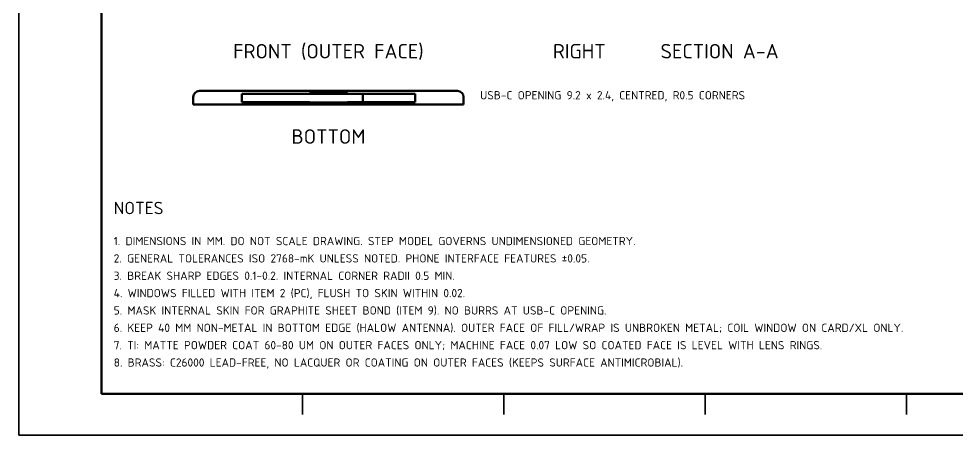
# Model space of a CAD drawing. Header units: millimetres. Extents: x 0 to 420, y 0 to 297.
# Drawn here: x 0 to 227.3, y 0 to 100.8 of the extents above; entities that cross this region are included whole.
import ezdxf
from ezdxf.enums import TextEntityAlignment as Align

# ---------------------------------------------------------------- set-up
doc = ezdxf.new("R2010")
doc.units = ezdxf.units.MM
doc.header["$LTSCALE"] = 0.4
for name, color, linetype, lineweight in [('BORDER', 7, 'CONTINUOUS', 70), ('OUTLINE', 7, 'CONTINUOUS', 50), ('TEXT', 7, 'CONTINUOUS', 25), ('TITLE', 7, 'CONTINUOUS', 35)]:
    doc.layers.add(name, color=color, linetype=linetype, lineweight=lineweight)
doc.styles.add('KHENSU', font='isocpeur.ttf')

msp = doc.modelspace()

# ---------------------------------------------------------------- linework, layer by layer
at = {"layer": 'BORDER'}
msp.add_lwpolyline([(20, 10), (410, 10), (410, 287), (20, 287)], close=True, dxfattribs=at)
at = {"layer": 'OUTLINE'}
for p, q in [((42.25, 80.05), (42.25, 81.865)), ((49.25, 83.35), (100.75, 83.35)), ((54, 82.65), (70.4, 82.65)), ((54, 81.865), (54, 80.65)), ((70.4, 82.9), (79.6, 82.9)), ((70.4, 82.65), (79.6, 82.65)), ((79.6, 82.65), (96, 82.65)), ((96, 82.65), (83.35, 82.65)), ((83.35, 80.65), (83.35, 82.65)), ((96, 80.65), (96, 81.865)), ((107.75, 80.05), (107.75, 81.865)), ((49.25, 80.05), (100.75, 80.05)), ((54, 80.65), (70.4, 80.65)), ((70.4, 80.5), (70.4, 80.65)), ((79.6, 80.5), (70.4, 80.5)), ((79.6, 80.65), (96, 80.65)), ((79.6, 80.65), (79.6, 80.5))]:
    msp.add_line(p, q, dxfattribs=at)
for points in [[(43.735, 83.35), (43.913, 83.35), (44.091, 83.35), (44.269, 83.35), (44.447, 83.35), (44.625, 83.35), (44.802, 83.35), (44.98, 83.35), (45.158, 83.35), (45.336, 83.35), (45.514, 83.35), (45.692, 83.35), (45.87, 83.35), (46.048, 83.35), (46.226, 83.35), (46.404, 83.35), (46.581, 83.35), (46.759, 83.35), (46.937, 83.35), (47.115, 83.35), (47.293, 83.35), (47.471, 83.35), (47.649, 83.35), (47.827, 83.35), (48.005, 83.35), (48.183, 83.35), (48.36, 83.35), (48.538, 83.35), (48.716, 83.35), (48.894, 83.35), (49.072, 83.35), (49.25, 83.35)], [(46.65, 83.35), (46.556, 83.35), (46.462, 83.35), (46.368, 83.35), (46.274, 83.35), (46.18, 83.35), (46.086, 83.35), (45.992, 83.35), (45.898, 83.35), (45.804, 83.35), (45.71, 83.35), (45.616, 83.35), (45.522, 83.35), (45.428, 83.35), (45.334, 83.35), (45.24, 83.35), (45.145, 83.35), (45.051, 83.35), (44.957, 83.35), (44.863, 83.35), (44.769, 83.35), (44.675, 83.35), (44.581, 83.35), (44.487, 83.35), (44.393, 83.35), (44.299, 83.35), (44.205, 83.35), (44.111, 83.35), (44.017, 83.35), (43.923, 83.35), (43.829, 83.35), (43.735, 83.35)], [(54, 82.65), (54, 82.625), (54, 82.599), (54, 82.574), (54, 82.549), (54, 82.523), (54, 82.498), (54, 82.473), (54, 82.447), (54, 82.422), (54, 82.397), (54, 82.371), (54, 82.346), (54, 82.321), (54, 82.295), (54, 82.27), (54, 82.245), (54, 82.22), (54, 82.194), (54, 82.169), (54, 82.144), (54, 82.118), (54, 82.093), (54, 82.068), (54, 82.042), (54, 82.017), (54, 81.992), (54, 81.966), (54, 81.941), (54, 81.916), (54, 81.89), (54, 81.865)], [(70.4, 82.9), (70.4, 82.892), (70.4, 82.884), (70.4, 82.876), (70.4, 82.868), (70.4, 82.86), (70.4, 82.852), (70.4, 82.844), (70.4, 82.835), (70.4, 82.827), (70.4, 82.819), (70.4, 82.811), (70.4, 82.803), (70.4, 82.795), (70.4, 82.787), (70.4, 82.779), (70.4, 82.771), (70.4, 82.763), (70.4, 82.755), (70.4, 82.747), (70.4, 82.739), (70.4, 82.731), (70.4, 82.723), (70.4, 82.715), (70.4, 82.706), (70.4, 82.698), (70.4, 82.69), (70.4, 82.682), (70.4, 82.674), (70.4, 82.666), (70.4, 82.658), (70.4, 82.65)], [(79.6, 82.9), (79.6, 82.892), (79.6, 82.884), (79.6, 82.876), (79.6, 82.868), (79.6, 82.86), (79.6, 82.852), (79.6, 82.844), (79.6, 82.835), (79.6, 82.827), (79.6, 82.819), (79.6, 82.811), (79.6, 82.803), (79.6, 82.795), (79.6, 82.787), (79.6, 82.779), (79.6, 82.771), (79.6, 82.763), (79.6, 82.755), (79.6, 82.747), (79.6, 82.739), (79.6, 82.731), (79.6, 82.723), (79.6, 82.715), (79.6, 82.706), (79.6, 82.698), (79.6, 82.69), (79.6, 82.682), (79.6, 82.674), (79.6, 82.666), (79.6, 82.658), (79.6, 82.65)], [(96, 82.65), (96, 82.625), (96, 82.599), (96, 82.574), (96, 82.549), (96, 82.523), (96, 82.498), (96, 82.473), (96, 82.447), (96, 82.422), (96, 82.397), (96, 82.371), (96, 82.346), (96, 82.321), (96, 82.295), (96, 82.27), (96, 82.245), (96, 82.22), (96, 82.194), (96, 82.169), (96, 82.144), (96, 82.118), (96, 82.093), (96, 82.068), (96, 82.042), (96, 82.017), (96, 81.992), (96, 81.966), (96, 81.941), (96, 81.916), (96, 81.89), (96, 81.865)], [(100.75, 83.35), (100.928, 83.35), (101.106, 83.35), (101.284, 83.35), (101.462, 83.35), (101.64, 83.35), (101.817, 83.35), (101.995, 83.35), (102.173, 83.35), (102.351, 83.35), (102.529, 83.35), (102.707, 83.35), (102.885, 83.35), (103.063, 83.35), (103.241, 83.35), (103.419, 83.35), (103.596, 83.35), (103.774, 83.35), (103.952, 83.35), (104.13, 83.35), (104.308, 83.35), (104.486, 83.35), (104.664, 83.35), (104.842, 83.35), (105.02, 83.35), (105.198, 83.35), (105.375, 83.35), (105.553, 83.35), (105.731, 83.35), (105.909, 83.35), (106.087, 83.35), (106.265, 83.35)], [(106.265, 83.35), (106.087, 83.35), (105.909, 83.35), (105.731, 83.35), (105.553, 83.35), (105.375, 83.35), (105.198, 83.35), (105.02, 83.35), (104.842, 83.35), (104.664, 83.35), (104.486, 83.35), (104.308, 83.35), (104.13, 83.35), (103.952, 83.35), (103.774, 83.35), (103.596, 83.35), (103.419, 83.35), (103.241, 83.35), (103.063, 83.35), (102.885, 83.35), (102.707, 83.35), (102.529, 83.35), (102.351, 83.35), (102.173, 83.35), (101.995, 83.35), (101.817, 83.35), (101.64, 83.35), (101.462, 83.35), (101.284, 83.35), (101.106, 83.35), (100.928, 83.35), (100.75, 83.35)], [(49.25, 80.05), (49.024, 80.05), (48.798, 80.05), (48.573, 80.05), (48.347, 80.05), (48.121, 80.05), (47.895, 80.05), (47.669, 80.05), (47.444, 80.05), (47.218, 80.05), (46.992, 80.05), (46.766, 80.05), (46.54, 80.05), (46.315, 80.05), (46.089, 80.05), (45.863, 80.05), (45.637, 80.05), (45.411, 80.05), (45.185, 80.05), (44.96, 80.05), (44.734, 80.05), (44.508, 80.05), (44.282, 80.05), (44.056, 80.05), (43.831, 80.05), (43.605, 80.05), (43.379, 80.05), (43.153, 80.05), (42.927, 80.05), (42.702, 80.05), (42.476, 80.05), (42.25, 80.05)], [(100.75, 80.05), (100.976, 80.05), (101.202, 80.05), (101.427, 80.05), (101.653, 80.05), (101.879, 80.05), (102.105, 80.05), (102.331, 80.05), (102.556, 80.05), (102.782, 80.05), (103.008, 80.05), (103.234, 80.05), (103.46, 80.05), (103.685, 80.05), (103.911, 80.05), (104.137, 80.05), (104.363, 80.05), (104.589, 80.05), (104.815, 80.05), (105.04, 80.05), (105.266, 80.05), (105.492, 80.05), (105.718, 80.05), (105.944, 80.05), (106.169, 80.05), (106.395, 80.05), (106.621, 80.05), (106.847, 80.05), (107.073, 80.05), (107.298, 80.05), (107.524, 80.05), (107.75, 80.05)]]:
    msp.add_lwpolyline(points, dxfattribs=at)
for centre, start, end in [((43.735, 81.865), 90, 180), ((106.265, 81.865), 0, 90)]:
    msp.add_arc(centre, 1.485, start, end, dxfattribs=at)
at = {"layer": 'TITLE'}
for p, q in [((68.75, 10), (68.75, 5)), ((117.5, 10), (117.5, 5)), ((166.25, 10), (166.25, 5)), ((215, 10), (215, 5))]:
    msp.add_line(p, q, dxfattribs=at)
msp.add_lwpolyline([(0, 0), (420, 0), (420, 297), (0, 297)], close=True, dxfattribs=at)

# ---------------------------------------------------------------- texts
at = {"layer": 'TEXT', "style": 'KHENSU'}
for s, p in [('FRONT (OUTER FACE)', (75, 94.7)), ('RIGHT', (135.75, 94.7)), ('SECTION A-A', (169.75, 94.7)), ('BOTTOM', (75, 74.05))]:
    msp.add_text(s, height=3.5, dxfattribs=at).set_placement(p, align=Align.TOP_CENTER)
for s, height, p in [('USB-C OPENING 9.2 x 2.4, CENTRED, R0.5 CORNERS', 2, (111.75, 80.7)), ('NOTES', 3, (23, 52.6)), ('1. DIMENSIONS IN MM. DO NOT SCALE DRAWING. STEP MODEL GOVERNS UNDIMENSIONED GEOMETRY.', 2, (23, 45.4)), ('2. GENERAL TOLERANCES ISO 2768-mK UNLESS NOTED. PHONE INTERFACE FEATURES %%p0.05.', 2, (23, 41.2)), ('3. BREAK SHARP EDGES 0.1-0.2. INTERNAL CORNER RADII 0.5 MIN.', 2, (23, 37)), ('4. WINDOWS FILLED WITH ITEM 2 (PC), FLUSH TO SKIN WITHIN 0.02.', 2, (23, 32.8)), ('5. MASK INTERNAL SKIN FOR GRAPHITE SHEET BOND (ITEM 9). NO BURRS AT USB-C OPENING.', 2, (23, 28.6)), ('6. KEEP 40 MM NON-METAL IN BOTTOM EDGE (HALOW ANTENNA). OUTER FACE OF FILL/WRAP IS UNBROKEN METAL; COIL WINDOW ON CARD/XL ONLY.', 2, (23, 24.4)), ('7. TI: MATTE POWDER COAT 60-80 UM ON OUTER FACES ONLY; MACHINE FACE 0.07 LOW SO COATED FACE IS LEVEL WITH LENS RINGS.', 2, (23, 20.2)), ('8. BRASS: C26000 LEAD-FREE, NO LACQUER OR COATING ON OUTER FACES (KEEPS SURFACE ANTIMICROBIAL).', 2, (23, 16))]:
    msp.add_text(s, height=height, dxfattribs=at).set_placement(p, align=Align.BOTTOM_LEFT)

doc.saveas('drawing.dxf')
